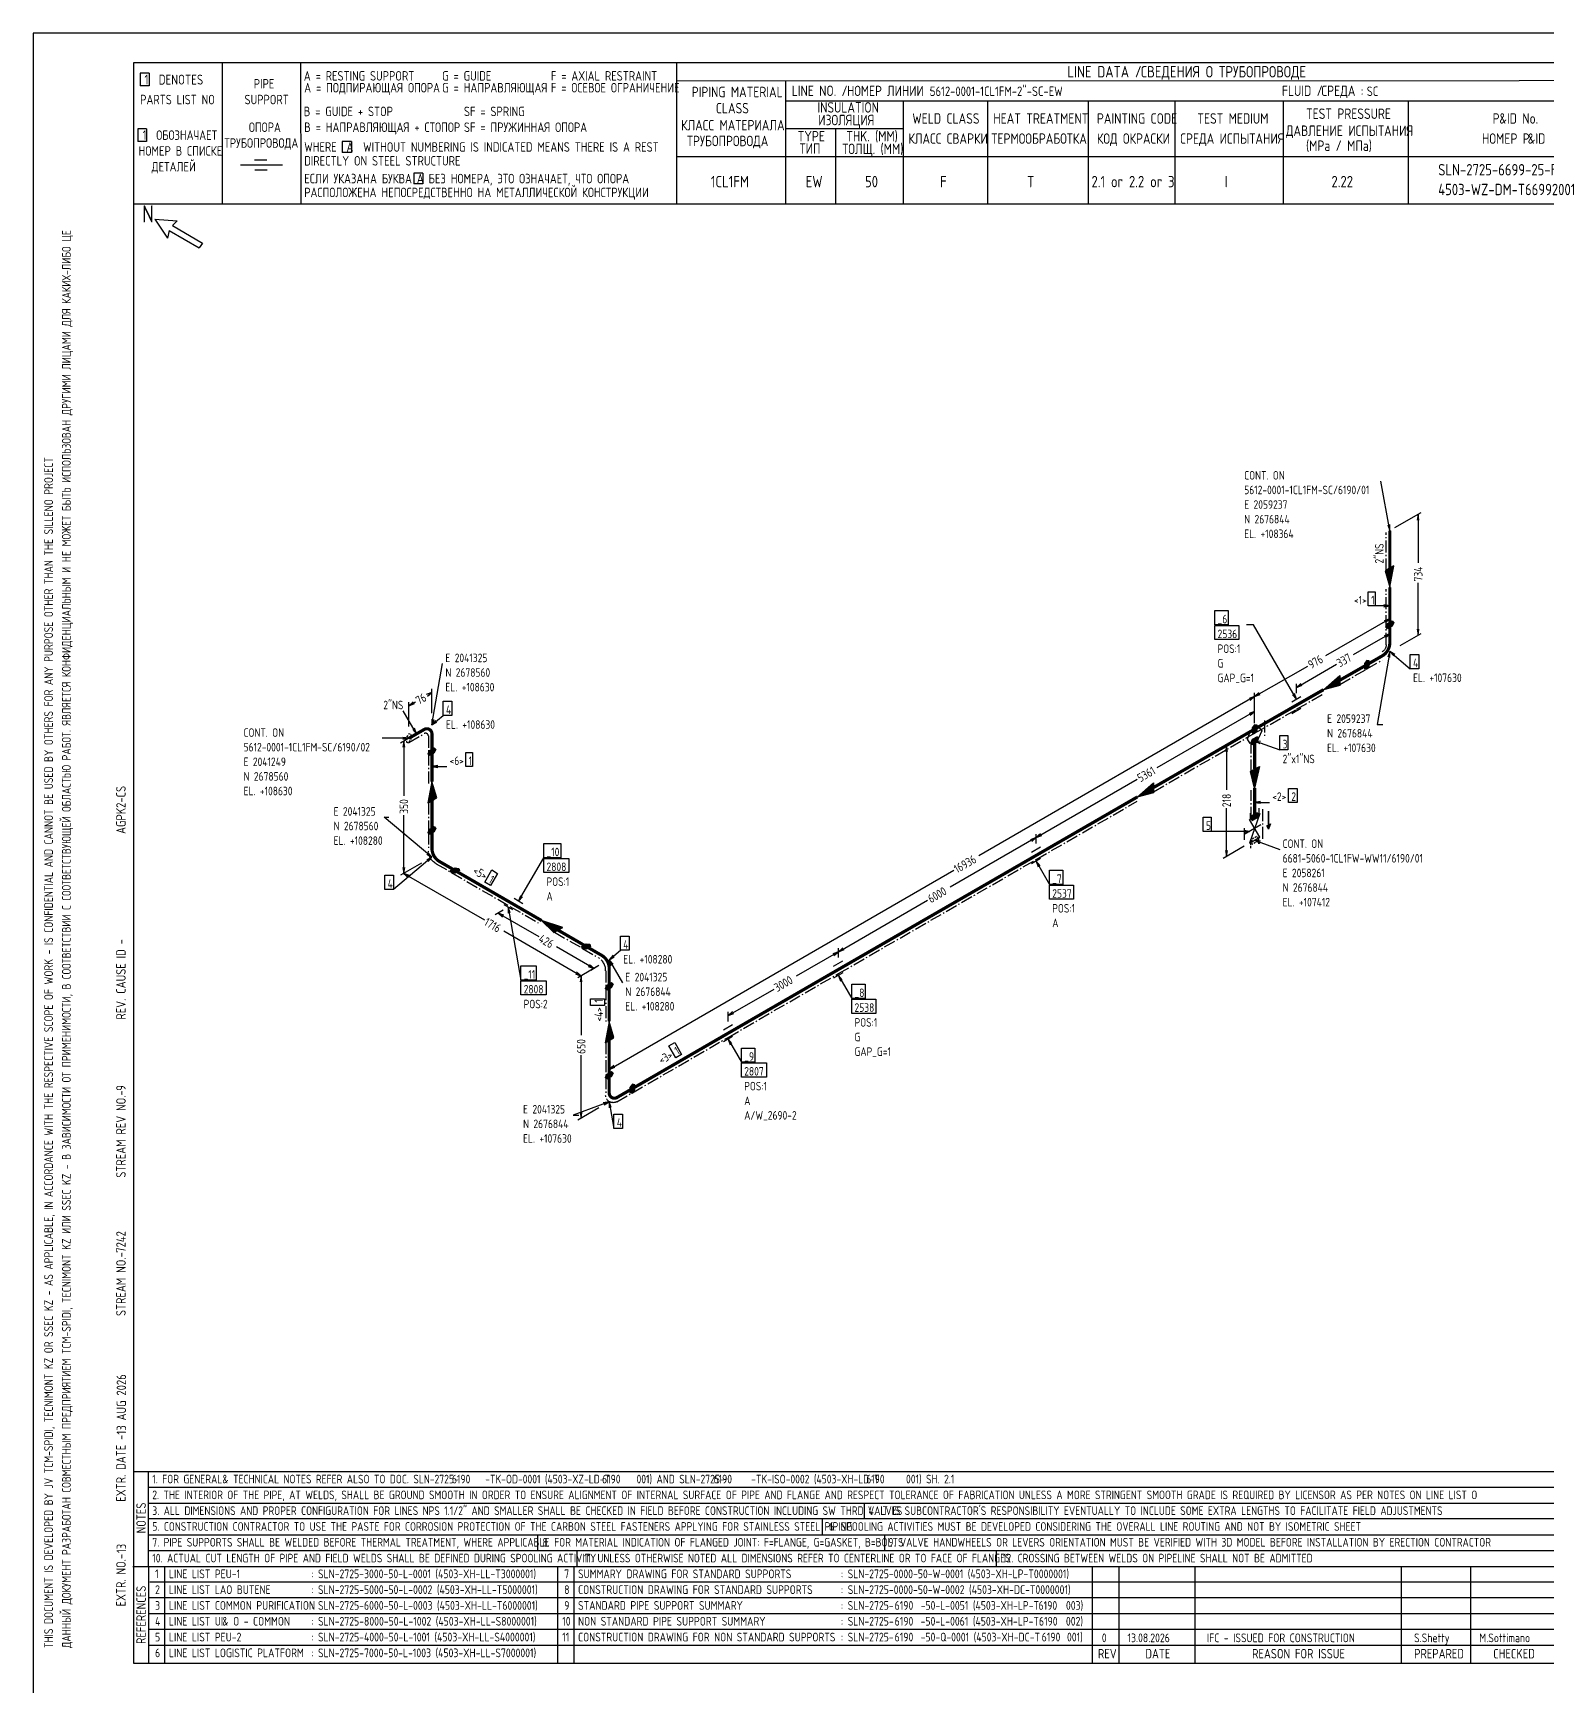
# Model space of a CAD drawing. Extents: x -1005 to 594, y -998 to 420.
# Drawn here: x 0 to 382.9, y 0 to 420 of the extents above; entities that cross this region are included whole.
import ezdxf

# ---------------------------------------------------------------- set-up
doc = ezdxf.new("R2010")
doc.units = 0
doc.linetypes.add('GT100', pattern=[0.8, 0.533333, -0.266667])
doc.linetypes.add('GT111', pattern=[4.5, 3, -0.6, 0.3, -0.6])
doc.styles.add('TTFN17', font='GOST type A')

msp = doc.modelspace()

# ---------------------------------------------------------------- linework, layer by layer
at = {"layer": 'GT_1', "flags": 128}
for points in [[(0, 420), (0, 0)], [(594, 420), (0, 420)], [(589.1, 412.5), (25.4, 412.5)], [(25.4, 412.5), (25.4, 7.5)], [(47.8, 412.5), (47.8, 376.7)], [(67.6, 412.5), (67.7, 376.7)], [(162.7, 412.5), (162.7, 376.7)], [(29.3, 409.9), (27.1, 409.9)], [(27.1, 409.9), (27.1, 406.7)], [(29.3, 409.9), (29.3, 406.7)], [(589.1, 408), (162.7, 407.9)], [(190.3, 407.8), (190.3, 376.7)], [(29.3, 406.7), (27.1, 406.7)], [(190.3, 402.9), (402.7, 402.9)], [(220.1, 402.9), (220.1, 376.7)], [(241.4, 402.9), (241.4, 376.8)], [(266.9, 402.9), (266.9, 376.7)], [(288.8, 402.9), (288.8, 376.7)], [(316.2, 402.9), (316.2, 376.7)], [(347.8, 402.9), (347.8, 376.8)], [(28.7, 395.8), (26.5, 395.8)], [(26.5, 395.8), (26.5, 392.6)], [(28.7, 395.8), (28.7, 392.6)], [(219.9, 395.8), (190.3, 395.8)], [(203, 395.8), (203, 376.7)], [(28.7, 392.6), (26.5, 392.6)], [(80.5, 392.6), (78.2, 392.6)], [(78.2, 392.6), (78.2, 389.8)], [(80.5, 392.6), (80.5, 389.8)], [(63.1, 386.6), (52.4, 386.6)], [(59.1, 387.9), (56, 387.9)], [(80.5, 389.8), (78.2, 389.8)], [(230.2, 388.7), (162.7, 388.7)], [(402.7, 388.7), (226.9, 388.7)], [(59.2, 385.3), (56.1, 385.3)], [(98.6, 384.6), (96.3, 384.6)], [(96.3, 384.6), (96.3, 381.9)], [(98.6, 384.6), (98.6, 381.9)], [(98.6, 381.9), (96.3, 381.9)], [(402.7, 376.7), (25.4, 376.7)], [(30.8, 372.9), (34, 368.1)], [(30.8, 372.9), (36.4, 372.5)], [(34.4, 370.1), (34, 368.1)], [(34.4, 370.1), (42, 365.7)], [(36.4, 372.5), (35.2, 371.3)], [(35.2, 371.3), (42.8, 366.9)], [(42.8, 366.9), (42, 365.7)], [(343.2, 294.125), (340.95, 306.65)], [(344.475, 294.875), (351.15, 298.7)], [(350.55, 296.75), (350.325, 298.25), (350.1, 296.75)], [(350.325, 298.25), (350.325, 285.95)], [(342.675, 295.55), (343.2, 294.125), (343.2, 295.625)], [(343.2, 284.6), (342, 283.925), (343.2, 279.8), (344.25, 285.2), (342.15, 284), (343.2, 280.25), (344.175, 285.125), (342.3, 284.075), (343.2, 280.775), (344.025, 285.05), (342.45, 284.15), (343.2, 281.225), (343.875, 284.975), (342.6, 284.3), (343.2, 281.675), (343.725, 284.9), (342.75, 284.375), (343.2, 282.125), (343.575, 284.825), (342.9, 284.45), (343.2, 282.575), (343.425, 284.75), (343.05, 284.525), (343.2, 283.025), (343.275, 284.675), (343.2, 284.6), (343.2, 279.8)], [(337.725, 278.6), (339.45, 278.6), (339.45, 275.075), (337.725, 275.075), (337.725, 278.6)], [(350.325, 267.65), (350.325, 280.925)], [(298.95, 273.875), (302.325, 273.875), (302.325, 270.275), (298.95, 270.275), (298.95, 273.875)], [(343.2, 275.075), (339.45, 275.075)], [(341.7, 274.85), (343.2, 275.075), (341.7, 275.3)], [(298.95, 270.125), (305.025, 270.125), (305.025, 266.525), (298.95, 266.525), (298.95, 270.125)], [(319.575, 251.45), (308.7, 270.275), (306.9, 270.275)], [(343.2, 271.775), (326.925, 262.4)], [(342.075, 270.8), (343.2, 271.775), (341.775, 271.25)], [(342.6, 269.3), (342.225, 269.75), (342.6, 270.575), (343.8, 271.25), (344.175, 270.8), (343.8, 269.975), (342.6, 269.3)], [(342.248, 269.8), (343.489, 269.8)], [(342.339, 270), (343.811, 270)], [(342.35, 269.6), (343.133, 269.6)], [(342.43, 270.2), (343.902, 270.2)], [(342.52, 270.4), (343.993, 270.4)], [(342.644, 270.6), (344.084, 270.6)], [(343, 270.8), (344.175, 270.8)], [(343.2, 266.525), (343.2, 272.675)], [(343.2, 266.525), (343.2, 268.925)], [(343.356, 271), (344.008, 271)], [(350.1, 269.15), (350.325, 267.65), (350.55, 269.15)], [(343.2, 268.025), (333.9, 262.7)], [(342.075, 267.05), (343.2, 268.025), (341.775, 267.5)], [(345.825, 265.025), (351.15, 268.1)], [(100.875, 244.925), (103.575, 260.45)], [(336.75, 259.175), (337.35, 259.025), (337.95, 259.85), (337.95, 261.125), (337.35, 261.275), (336.75, 260.45), (336.75, 259.175)], [(336.859, 260.6), (337.95, 260.6)], [(337.005, 260.8), (337.95, 260.8)], [(337.15, 261), (337.95, 261)], [(343.2, 263.525), (339.975, 245.075), (341.4, 245.075)], [(343.2, 262.025), (343.2, 263.525), (342.675, 262.1)], [(344.475, 262.775), (343.2, 263.525), (344.175, 262.4)], [(343.2, 263.525), (348.375, 259.175)], [(348.375, 262.775), (350.55, 262.775), (350.55, 259.175), (348.375, 259.175), (348.375, 262.775)], [(309, 252.125), (322.425, 259.85)], [(319.575, 254.45), (329.7, 260.3)], [(330.525, 256.25), (330.525, 254.9), (326.4, 253.85), (330.525, 257.45), (330.525, 255.05), (326.775, 254.075), (330.525, 257.375), (330.525, 255.275), (327.225, 254.3), (330.525, 257.15), (330.525, 255.425), (327.6, 254.6), (330.525, 257), (330.525, 255.575), (327.975, 254.75), (330.525, 256.85), (330.525, 255.725), (328.425, 255.05), (330.525, 256.7), (330.525, 255.95), (328.725, 255.2), (330.525, 256.475), (330.525, 256.1), (329.175, 255.5), (330.525, 256.325), (330.525, 256.25), (326.4, 253.85)], [(336.75, 260.4), (337.95, 260.4)], [(336.75, 260.2), (337.95, 260.2)], [(336.75, 260), (337.95, 260)], [(336.75, 259.8), (337.914, 259.8)], [(336.75, 259.6), (337.768, 259.6)], [(336.75, 259.4), (337.623, 259.4)], [(336.75, 259.2), (337.477, 259.2)], [(99.75, 252.2), (100.875, 253.175), (99.45, 252.65)], [(100.875, 253.175), (99.975, 252.65)], [(100.875, 247.925), (100.875, 254.075)], [(309, 252.125), (239.25, 211.775)], [(307.875, 251.15), (309, 252.125), (307.575, 251.6)], [(310.125, 253.1), (309, 252.125), (310.425, 252.65)], [(309, 246.875), (309, 253.025)], [(309, 245.375), (309, 253.025)], [(318.375, 250.775), (320.7, 252.125)], [(318.6, 252.575), (319.575, 251.45), (319.05, 252.875)], [(320.7, 255.425), (319.575, 254.45), (321, 254.975)], [(319.575, 252.95), (319.575, 255.35)], [(96.975, 242.675), (93.6, 248.525)], [(96.15, 250.775), (95.025, 249.8), (96.45, 250.325)], [(95.025, 249.8), (96.75, 250.775)], [(95.025, 244.55), (95.025, 250.7)], [(103.725, 250.925), (105.9, 250.925), (105.9, 247.325), (103.725, 247.325), (103.725, 250.925)], [(309, 248.375), (284.25, 234.125)], [(307.875, 247.4), (309, 248.375), (307.575, 247.85)], [(309, 245.375), (309, 249.275)], [(320.7, 249.125), (318.375, 247.775)], [(96, 243.8), (96.975, 242.675), (96.45, 244.1)], [(100.875, 244.925), (103.725, 247.325)], [(100.875, 246.425), (100.875, 244.925), (101.4, 246.35)], [(101.85, 246.05), (100.875, 244.925), (102.15, 245.675)], [(309, 243.875), (309.975, 244.475), (310.8, 243.425), (309.975, 241.55), (307.875, 240.275), (307.2, 241.325), (307.875, 243.275), (309, 243.875)], [(308.4, 242.9), (309, 242.75), (309.6, 243.575), (309.6, 244.85), (309, 245), (308.4, 244.175), (308.4, 242.9)], [(308.4, 244), (309.6, 244)], [(308.4, 243.8), (309.6, 243.8)], [(308.418, 244.2), (309.6, 244.2)], [(308.564, 244.4), (309.6, 244.4)], [(308.709, 244.6), (309.6, 244.6)], [(308.855, 244.8), (309.6, 244.8)], [(95.025, 241.55), (88.275, 241.55)], [(98.25, 243.425), (92.925, 240.35)], [(93.525, 241.325), (95.025, 241.55), (93.525, 241.775)], [(93.975, 239.3), (93.75, 240.8), (93.525, 239.3)], [(93.75, 240.8), (93.75, 227)], [(306.375, 242.375), (301.05, 239.3)], [(302.1, 238.25), (301.875, 239.75), (301.65, 238.25)], [(301.875, 239.75), (301.875, 228.5)], [(309.6, 240.65), (309.975, 241.475), (309.6, 241.925), (308.4, 241.25), (308.025, 240.425), (308.4, 239.975), (309.6, 240.65)], [(308.046, 240.4), (309.156, 240.4)], [(308.105, 240.6), (309.511, 240.6)], [(308.195, 240.8), (309.668, 240.8)], [(308.213, 240.2), (308.8, 240.2)], [(308.286, 241), (309.759, 241)], [(308.377, 241.2), (309.85, 241.2)], [(308.4, 243.6), (309.6, 243.6)], [(308.4, 243.4), (309.473, 243.4)], [(308.4, 243.2), (309.327, 243.2)], [(308.4, 243), (309.182, 243)], [(308.667, 241.4), (309.941, 241.4)], [(310.5, 240.725), (309, 240.95), (310.275, 240.2)], [(309, 240.95), (315.375, 238.625)], [(309.022, 241.6), (309.871, 241.6)], [(315.375, 242.225), (317.4, 242.225), (317.4, 238.625), (315.375, 238.625), (315.375, 242.225)], [(101.475, 239.15), (101.85, 238.7), (101.475, 237.875), (100.275, 237.2), (99.9, 237.65), (100.275, 238.475), (101.475, 239.15)], [(99.942, 237.6), (100.986, 237.6)], [(99.968, 237.8), (101.342, 237.8)], [(100.059, 238), (101.532, 238)], [(100.108, 237.4), (100.631, 237.4)], [(100.15, 238.2), (101.623, 238.2)], [(100.241, 238.4), (101.714, 238.4)], [(100.497, 238.6), (101.805, 238.6)], [(100.853, 238.8), (101.767, 238.8)], [(109.425, 237.95), (111.15, 237.95), (111.15, 234.425), (109.425, 234.425), (109.425, 237.95)], [(102.375, 234.65), (100.875, 234.425), (102.375, 234.2)], [(100.875, 234.425), (104.625, 234.425)], [(253.725, 216.425), (279.3, 231.2)], [(309, 233.75), (310.2, 234.425), (309, 228.95), (307.95, 233.15), (310.05, 234.35), (309, 229.4), (308.025, 233.225), (309.9, 234.275), (309, 229.925), (308.175, 233.3), (309.75, 234.2), (309, 230.375), (308.325, 233.375), (309.6, 234.05), (309, 230.825), (308.475, 233.45), (309.45, 233.975), (309, 231.275), (308.625, 233.525), (309.3, 233.9), (309, 231.725), (308.775, 233.6), (309.15, 233.825), (309, 232.175), (308.925, 233.675), (309, 233.75), (309, 228.95)], [(100.875, 225.8), (102.075, 226.475), (100.875, 230.6), (99.825, 225.2), (101.925, 226.4), (100.875, 230.15), (99.9, 225.275), (101.775, 226.325), (100.875, 229.625), (100.05, 225.35), (101.625, 226.25), (100.875, 229.175), (100.2, 225.425), (101.475, 226.1), (100.875, 228.725), (100.35, 225.5), (101.325, 226.025), (100.875, 228.275), (100.5, 225.575), (101.175, 225.95), (100.875, 227.825), (100.65, 225.65), (101.025, 225.875), (100.875, 227.375), (100.8, 225.725), (100.875, 225.8), (100.875, 230.6)], [(283.425, 229.1), (283.425, 227.75), (279.3, 226.7), (283.425, 230.3), (283.425, 227.9), (279.675, 226.925), (283.425, 230.225), (283.425, 228.125), (280.125, 227.15), (283.425, 230), (283.425, 228.275), (280.5, 227.45), (283.425, 229.85), (283.425, 228.425), (280.875, 227.6), (283.425, 229.7), (283.425, 228.575), (281.325, 227.9), (283.425, 229.55), (283.425, 228.8), (281.625, 228.05), (283.425, 229.325), (283.425, 228.95), (282.075, 228.35), (283.425, 229.175), (283.425, 229.1), (279.3, 226.7)], [(317.55, 228.875), (319.725, 228.875), (319.725, 225.35), (317.55, 225.35), (317.55, 228.875)], [(301.875, 211.625), (301.875, 223.85)], [(310.05, 223.85), (310.05, 222.35), (307.95, 221.15), (307.95, 222.65)], [(309.6, 221.45), (309.975, 222.275), (309.6, 222.725), (308.4, 222.05), (308.025, 221.225), (308.4, 220.775), (309.6, 221.45)], [(310.5, 225.575), (309, 225.35), (310.5, 225.125)], [(309, 225.35), (312.75, 225.35)], [(312.525, 223.1), (312.525, 218.525), (312.075, 219.425), (312.975, 219.95), (312.525, 218.525), (312.525, 223.1)], [(100.875, 211.475), (88.8, 221.6), (89.925, 221.6)], [(93.75, 207.35), (93.75, 222.125)], [(101.475, 219.2), (101.85, 218.75), (101.475, 217.925), (100.275, 217.25), (99.9, 217.7), (100.275, 218.525), (101.475, 219.2)], [(100.218, 218.4), (101.691, 218.4)], [(100.408, 218.6), (101.782, 218.6)], [(100.764, 218.8), (101.808, 218.8)], [(101.119, 219), (101.642, 219)], [(295.95, 221.6), (297.975, 221.6), (297.975, 218), (295.95, 218), (295.95, 221.6)], [(310.575, 219.65), (306.375, 217.25)], [(306.375, 218.825), (306.375, 215.825)], [(309, 221.75), (310.275, 222.5), (307.725, 215), (310.275, 216.5), (307.725, 221), (309, 221.75)], [(308.046, 221.2), (309.156, 221.2)], [(308.105, 221.4), (309.511, 221.4)], [(308.195, 221.6), (309.668, 221.6)], [(308.213, 221), (308.8, 221)], [(308.286, 221.8), (309.759, 221.8)], [(308.377, 222), (309.85, 222)], [(308.667, 222.2), (309.941, 222.2)], [(309.022, 222.4), (309.871, 222.4)], [(99.945, 217.8), (101.253, 217.8)], [(99.983, 217.6), (100.897, 217.6)], [(100.036, 218), (101.509, 218)], [(100.127, 218.2), (101.6, 218.2)], [(129.15, 214.925), (133.5, 214.925), (133.5, 211.325), (129.15, 211.325), (129.15, 214.925)], [(253.725, 216.425), (231.975, 203.9)], [(252.6, 215.45), (253.725, 216.425), (252.3, 215.9)], [(254.85, 217.4), (253.725, 216.425), (255.15, 216.95)], [(253.725, 214.925), (253.725, 217.325)], [(253.725, 214.925), (253.725, 217.325)], [(307.725, 218), (297.975, 218)], [(306.375, 214.25), (301.05, 211.175)], [(306.225, 217.775), (307.725, 218), (306.225, 218.225)], [(310.5, 215.525), (309, 215.75), (310.275, 215)], [(309, 215.75), (315.375, 213.425)], [(100.875, 211.475), (91.125, 203.3)], [(99.6, 212.225), (100.875, 211.475), (99.9, 212.6)], [(99.9, 210.35), (100.875, 211.475), (99.6, 210.725)], [(122.775, 200.3), (129.15, 211.325)], [(129.15, 211.175), (135.525, 211.175), (135.525, 207.575), (129.15, 207.575), (129.15, 211.175)], [(252.525, 212.75), (254.85, 214.1)], [(254.85, 211.1), (252.525, 209.75)], [(254.7, 209.3), (253.725, 210.425), (254.25, 209)], [(253.725, 210.425), (257.1, 204.575)], [(301.65, 213.125), (301.875, 211.625), (302.1, 213.125)], [(88.95, 206.9), (91.125, 206.9), (91.125, 203.3), (88.95, 203.3), (88.95, 206.9)], [(98.25, 209.975), (92.925, 206.9)], [(98.25, 209.975), (92.925, 206.9)], [(93.525, 208.85), (93.75, 207.35), (93.975, 208.85)], [(95.175, 206.825), (93.75, 207.35), (94.875, 206.375)], [(93.75, 207.35), (114.15, 195.575)], [(106.725, 208.775), (107.7, 208.625), (107.85, 208.1), (106.725, 207.425), (105.75, 207.575), (105.6, 208.1), (106.725, 208.775)], [(105.629, 208), (107.683, 208)], [(105.686, 207.8), (107.35, 207.8)], [(105.743, 207.6), (107.017, 207.6)], [(105.767, 208.2), (107.821, 208.2)], [(106.1, 208.4), (107.764, 208.4)], [(106.433, 208.6), (107.707, 208.6)], [(116.025, 208.25), (117.45, 207.35), (115.725, 204.275), (114.225, 205.175), (116.025, 208.25)], [(145.725, 157.775), (232.875, 208.175)], [(257.1, 208.175), (260.475, 208.175), (260.475, 204.575), (257.1, 204.575), (257.1, 208.175)], [(123.3, 201.725), (122.775, 200.3), (123.75, 201.425)], [(257.1, 204.425), (263.175, 204.425), (263.175, 200.825), (257.1, 200.825), (257.1, 204.425)], [(118.875, 198.05), (116.85, 196.85)], [(119.025, 199.475), (121.275, 198.2)], [(119.025, 199.475), (121.275, 198.2)], [(120.675, 197.375), (120.15, 198.8), (120.15, 197.3)], [(120.15, 198.8), (123.375, 180.35)], [(123.9, 199.7), (121.65, 200.975)], [(123.9, 199.7), (121.65, 200.975)], [(203.7, 187.55), (226.275, 200.6)], [(119.025, 196.775), (117.6, 197.3), (118.725, 196.325)], [(117.6, 197.3), (127.875, 191.375)], [(132.75, 193.025), (133.95, 193.7), (128.625, 195.425), (131.7, 192.425), (133.8, 193.625), (129, 195.2), (131.775, 192.5), (133.65, 193.55), (129.45, 194.975), (131.925, 192.575), (133.5, 193.475), (129.825, 194.675), (132.075, 192.65), (133.35, 193.325), (130.2, 194.525), (132.225, 192.725), (133.2, 193.25), (130.65, 194.225), (132.375, 192.8), (133.05, 193.175), (130.95, 194.075), (132.525, 192.875), (132.9, 193.1), (131.4, 193.775), (132.675, 192.95), (132.75, 193.025), (128.625, 195.425)], [(138.6, 181.4), (119.025, 192.725)], [(139.875, 189.575), (140.85, 189.425), (141, 188.9), (139.875, 188.225), (138.9, 188.375), (138.75, 188.9), (139.875, 189.575)], [(138.917, 189), (140.971, 189)], [(139.25, 189.2), (140.914, 189.2)], [(139.583, 189.4), (140.857, 189.4)], [(148.575, 191.525), (150.75, 191.525), (150.75, 187.925), (148.575, 187.925), (148.575, 191.525)], [(141.825, 183.275), (132.375, 188.75)], [(138.779, 188.8), (140.833, 188.8)], [(138.836, 188.6), (140.5, 188.6)], [(138.893, 188.4), (140.167, 188.4)], [(145.725, 185.525), (148.575, 187.925)], [(146.7, 186.65), (145.725, 185.525), (147, 186.275)], [(146.7, 184.4), (145.725, 185.525), (146.25, 184.1)], [(145.725, 185.525), (149.1, 179.675)], [(203.7, 187.55), (192.975, 181.325)], [(202.575, 186.575), (203.7, 187.55), (202.275, 187.025)], [(202.5, 183.875), (204.825, 185.225)], [(204.825, 188.525), (203.7, 187.55), (205.125, 188.075)], [(203.7, 186.05), (203.7, 188.45)], [(203.7, 186.05), (203.7, 188.45)], [(123.375, 183.95), (127.275, 183.95), (127.275, 180.35), (123.375, 180.35), (123.375, 183.95)], [(137.175, 181.925), (138.6, 181.4), (137.475, 182.375)], [(143.1, 184.025), (137.775, 180.95)], [(143.1, 184.025), (137.775, 180.95)], [(138.825, 179.9), (138.6, 181.4), (138.375, 179.9)], [(138.6, 181.4), (138.6, 166.4)], [(140.4, 183.8), (141.825, 183.275), (140.7, 184.25)], [(143.1, 184.025), (141.075, 182.825)], [(204.825, 182.225), (202.5, 180.875)], [(204.675, 180.425), (203.7, 181.55), (204.225, 180.125)], [(203.7, 181.55), (207.075, 175.7)], [(123.375, 180.2), (129.75, 180.2), (129.75, 176.6), (123.375, 176.6), (123.375, 180.2)], [(146.325, 179.75), (146.7, 179.3), (146.325, 178.475), (145.125, 177.8), (144.75, 178.25), (145.125, 179.075), (146.325, 179.75)], [(144.792, 178.2), (145.836, 178.2)], [(144.818, 178.4), (146.192, 178.4)], [(144.909, 178.6), (146.382, 178.6)], [(144.958, 178), (145.481, 178)], [(145, 178.8), (146.473, 178.8)], [(145.091, 179), (146.564, 179)], [(145.347, 179.2), (146.655, 179.2)], [(145.703, 179.4), (146.617, 179.4)], [(175.8, 171.425), (187.425, 178.1)], [(207.075, 179.3), (210.45, 179.3), (210.45, 175.7), (207.075, 175.7), (207.075, 179.3)], [(141, 173.975), (141, 175.625), (144.525, 175.625), (144.525, 173.975), (141, 173.975)], [(176.925, 172.4), (175.8, 171.425), (177.225, 171.95)], [(175.8, 169.925), (175.8, 172.325)], [(207.075, 175.55), (213.15, 175.55), (213.15, 171.95), (207.075, 171.95), (207.075, 175.55)], [(145.725, 165.125), (146.925, 165.8), (145.725, 169.925), (144.675, 164.525), (146.775, 165.725), (145.725, 169.475), (144.75, 164.6), (146.625, 165.65), (145.725, 168.95), (144.9, 164.675), (146.475, 165.575), (145.725, 168.5), (145.05, 164.75), (146.325, 165.425), (145.725, 168.05), (145.2, 164.825), (146.175, 165.35), (145.725, 167.6), (145.35, 164.9), (146.025, 165.275), (145.725, 167.15), (145.5, 164.975), (145.875, 165.2), (145.725, 166.7), (145.65, 165.05), (145.725, 165.125), (145.725, 169.925)], [(174.6, 167.75), (176.925, 169.1)], [(160.8, 163.7), (162.3, 164.6), (164.025, 161.525), (162.6, 160.7), (160.8, 163.7)], [(176.925, 166.1), (174.6, 164.75)], [(176.775, 164.3), (175.8, 165.425), (176.325, 164)], [(175.8, 165.425), (179.175, 159.575)], [(138.6, 145.4), (138.6, 161.375)], [(179.175, 163.175), (182.55, 163.175), (182.55, 159.575), (179.175, 159.575), (179.175, 163.175)], [(146.325, 157.25), (146.7, 156.8), (146.325, 155.975), (145.125, 155.3), (144.75, 155.75), (145.125, 156.575), (146.325, 157.25)], [(144.773, 155.8), (146.014, 155.8)], [(144.864, 156), (146.336, 156)], [(144.875, 155.6), (145.658, 155.6)], [(144.955, 156.2), (146.427, 156.2)], [(145.045, 156.4), (146.518, 156.4)], [(145.169, 156.6), (146.609, 156.6)], [(145.525, 156.8), (146.7, 156.8)], [(146.85, 158.75), (145.725, 157.775), (147.15, 158.3)], [(145.725, 152.525), (145.725, 158.675)], [(145.881, 157), (146.533, 157)], [(179.175, 159.425), (185.55, 159.425), (185.55, 155.825), (179.175, 155.825), (179.175, 159.425)], [(150.975, 151.925), (151.575, 151.775), (152.175, 152.6), (152.175, 153.875), (151.575, 154.025), (150.975, 153.2), (150.975, 151.925)], [(150.975, 153.2), (152.175, 153.2)], [(150.975, 153), (152.175, 153)], [(150.975, 152.8), (152.175, 152.8)], [(150.975, 152.6), (152.175, 152.6)], [(150.975, 152.4), (152.03, 152.4)], [(150.975, 152.2), (151.884, 152.2)], [(150.975, 152), (151.739, 152)], [(151.12, 153.4), (152.175, 153.4)], [(151.266, 153.6), (152.175, 153.6)], [(151.411, 153.8), (152.175, 153.8)], [(145.725, 149.525), (136.575, 146.225), (138, 146.225)], [(143.1, 148.025), (137.775, 144.95)], [(144.45, 148.775), (145.725, 149.525), (144.225, 149.3)], [(146.25, 148.1), (145.725, 149.525), (145.725, 148.025)], [(145.725, 149.525), (146.925, 142.85)], [(138.375, 146.9), (138.6, 145.4), (138.825, 146.9)], [(146.925, 146.45), (149.1, 146.45), (149.1, 142.85), (146.925, 142.85), (146.925, 146.45)], [(25.3, 56), (402.7, 56)], [(29.1, 56), (29.2, 7.5)], [(29.1, 52), (402.7, 52)], [(29.1, 48), (402.7, 48)], [(210.2, 48), (210.2, 44)], [(402.7, 44), (29.1, 44)], [(199.6, 44), (199.6, 40)], [(29.2, 40), (402.7, 40)], [(127.6, 40), (127.6, 36)], [(215.4, 40), (215.4, 36)], [(29.1, 36), (402.7, 36)], [(137.5, 36), (137.5, 32)], [(243.6, 36), (243.6, 32)], [(25.2, 32), (402.7, 32)], [(33.2, 32), (33.2, 7.6)], [(132.6, 32), (132.6, 7.6)], [(136.8, 32), (136.8, 7.6)], [(267.9, 32), (267.9, 7.5)], [(274.6, 32), (274.6, 7.5)], [(293.9, 32), (293.9, 7.5)], [(346.1, 32), (346.1, 7.5)], [(363.6, 32), (363.6, 7.5)], [(402.7, 28), (29.5, 28)], [(402.7, 24), (29.1, 24)], [(402.7, 20), (29.1, 20)], [(402.7, 16), (29.1, 16)], [(402.7, 12), (29.2, 12)], [(25.4, 7.5), (589.1, 7.5)], [(0, 0), (0, 0)]]:
    msp.add_lwpolyline(points, dxfattribs=at)
at = {"layer": 'GT_1', "const_width": 0.8, "flags": 128}
for points in [[(343.2, 294.125), (343.2, 284.6)], [(343.2, 279.8), (343.2, 270.275)], [(343.2, 270.275), (343.2, 265.775)], [(337.35, 260.15), (330.525, 256.25)], [(341.25, 262.4), (337.35, 260.15)], [(326.4, 253.85), (319.575, 249.95)], [(319.575, 249.95), (309, 243.875)], [(98.925, 243.8), (95.025, 241.55)], [(309, 243.875), (283.425, 229.1)], [(100.875, 238.175), (100.875, 242.675)], [(309, 240.95), (309, 233.75)], [(100.875, 230.6), (100.875, 238.175)], [(279.3, 226.7), (253.725, 211.925)], [(309, 228.95), (309, 221.75)], [(100.875, 218.225), (100.875, 225.8)], [(100.875, 213.725), (100.875, 218.225)], [(106.725, 208.1), (102.825, 210.35)], [(253.725, 211.925), (203.7, 183.05)], [(121.5, 199.55), (106.725, 208.1)], [(128.625, 195.425), (121.5, 199.55)], [(139.875, 188.9), (132.75, 193.025)], [(143.775, 186.65), (139.875, 188.9)], [(145.725, 178.775), (145.725, 183.275)], [(203.7, 183.05), (175.8, 166.925)], [(145.725, 169.925), (145.725, 178.775)], [(145.725, 156.275), (145.725, 165.125)], [(175.8, 166.925), (151.575, 152.9)], [(145.725, 151.775), (145.725, 156.275)], [(151.575, 152.9), (147.675, 150.65)]]:
    msp.add_lwpolyline(points, dxfattribs=at)
at = {"layer": 'GT_1', "linetype": 'GT111', "flags": 128}
for points in [[(342.3, 284.075), (342.3, 293.6)], [(342.3, 269.75), (342.3, 279.275)], [(342.3, 265.25), (342.3, 269.75)], [(337.35, 259.1), (341.25, 261.35)], [(330.525, 255.2), (337.35, 259.1)], [(319.575, 248.9), (326.4, 252.8)], [(309, 242.825), (319.575, 248.9)], [(311.475, 246.05), (311.475, 241.625)], [(95.025, 240.5), (98.925, 242.75)], [(99.975, 242.15), (99.975, 237.65)], [(283.425, 228.05), (309, 242.825)], [(308.1, 233.225), (308.1, 240.425)], [(99.975, 237.65), (99.975, 230.075)], [(308.1, 221.225), (308.1, 228.425)], [(99.975, 225.275), (99.975, 217.7)], [(253.725, 210.875), (279.3, 225.65)], [(310.95, 223.625), (310.95, 216.125)], [(99.975, 217.7), (99.975, 213.2)], [(203.7, 182), (253.725, 210.875)], [(101.925, 209.825), (105.825, 207.575)], [(105.825, 207.575), (120.6, 199.025)], [(120.6, 199.025), (127.725, 194.9)], [(131.85, 192.5), (138.975, 188.375)], [(138.975, 188.375), (142.875, 186.125)], [(144.825, 182.75), (144.825, 178.25)], [(175.8, 165.875), (203.7, 182)], [(144.825, 178.25), (144.825, 169.4)], [(144.825, 164.6), (144.825, 155.75)], [(151.575, 151.85), (175.8, 165.875)], [(144.825, 155.75), (144.825, 151.25)], [(147.675, 149.6), (151.575, 151.85)]]:
    msp.add_lwpolyline(points, dxfattribs=at)
at = {"layer": 'GT_1', "const_width": 0.8, "flags": 128}
for points in [[(343.2, 265.775, -0.268116), (341.25, 262.4)], [(100.875, 242.675, 0.577571), (98.925, 243.8)], [(102.825, 210.35, -0.267786), (100.875, 213.725)], [(145.725, 183.275, 0.268126), (143.775, 186.65)], [(147.675, 150.65, -0.577127), (145.725, 151.775)]]:
    msp.add_lwpolyline(points, format="xyb", dxfattribs=at)
at = {"layer": 'GT_1', "linetype": 'GT111', "flags": 128}
for points in [[(342.291, 265.25, -0.268266), (341.25, 263.45)], [(99.966, 242.15, 0.577757), (98.925, 242.75)], [(101.916, 209.825, -0.267786), (99.966, 213.2)], [(144.816, 182.75, 0.268126), (142.866, 186.125)], [(147.675, 149.6, -0.577194), (144.816, 151.25)]]:
    msp.add_lwpolyline(points, format="xyb", dxfattribs=at)
at = {"layer": 'GT_1', "linetype": 'GT100', "flags": 128}
for points in [[(94.425, 240.575), (95.025, 240.425), (95.625, 241.25), (95.625, 242.525), (95.025, 242.675), (94.425, 241.85), (94.425, 240.575)], [(310.05, 214.85), (310.05, 216.35), (307.95, 215.15), (307.95, 213.65)], [(309.6, 215.45), (309.975, 216.275), (309.6, 216.725), (308.4, 216.05), (308.025, 215.225), (308.4, 214.775), (309.6, 215.45)]]:
    msp.add_lwpolyline(points, dxfattribs=at)

# ---------------------------------------------------------------- texts
at = {"layer": 'GT_1', "style": 'TTFN17'}
for s, height, p in [('LINE DATA /', 2.8875, (261.633, 408.8)), ('СВЕДЕНИЯ О ТРУБОПРОВОДЕ', 2.8875, (280.233, 408.8)), (' 1  DENOTES', 2.5025, (26.875, 407)), (' PIPE', 2.4062, (54.561, 406)), ('A = RESTING SUPPORT', 2.40625, (68.461, 408)), ('A = ПОДПИРАЮЩАЯ ОПОРА', 2.40625, (68.561, 405)), ('G = GUIDE', 2.4062, (103.461, 408)), ('G = НАПРАВЛЯЮЩАЯ', 2.40625, (103.461, 405)), ('F = AXIAL RESTRAINT', 2.40625, (130.961, 408)), ('F = ОСЕВОЕ ОГРАНИЧЕНИЕ', 2.40625, (130.961, 405)), ('PARTS LIST NO', 2.40625, (27.061, 402)), ('SUPPORT', 2.4062, (53.461, 402)), ('PIPING MATERIAL', 2.64687, (166.597, 403.8)), ('LINE NO. /', 2.6469, (191.897, 404.1)), ('НОМЕР ЛИНИИ :', 2.59875, (205.89, 404.1)), ('5612-0001-1CL1FM-2"-SC-EW', 2.40625, (226.861, 404.1)), ('FLUID /', 2.6469, (315.897, 404.1)), ('СРЕДА :', 2.6469, (325.897, 404.1)), ('SC', 2.4062, (337.361, 404.1)), ('B = GUIDE + STOP', 2.40625, (68.461, 399)), ('SF = SPRING', 2.40625, (108.961, 399)), ('CLASS', 2.6469, (172.697, 399.7)), ('INSULATION', 2.6469, (198.397, 399.9)), ('ИЗОЛЯЦИЯ', 2.6469, (198.597, 396.7)), ('WELD CLASS', 2.6469, (222.397, 397.1)), ('HEAT TREATMENT', 2.64687, (242.897, 397.1)), ('PAINTING CODE', 2.64687, (269.097, 397.1)), ('TEST MEDIUM', 2.64687, (294.497, 397.1)), ('TEST PRESSURE', 2.64687, (321.997, 398.3)), ('P', 2.647, (369.197, 397.1)), ('&ID No.', 2.6469, (370.908, 397.1)), (' 1  ОБОЗНАЧАЕТ', 2.40625, (26.461, 393)), ('ОПОРА', 2.4062, (54.561, 395)), ('B = НАПРАВЛЯЮЩАЯ + СТОПОР', 2.40625, (68.561, 395)), ('SF = ПРУЖИННАЯ ОПОРА', 2.40625, (108.961, 395)), ('КЛАСС МАТЕРИАЛА', 2.64687, (163.897, 395.4)), ('TYPE', 2.6469, (193.397, 392.6)), ('THK. (MM)', 2.6469, (205.697, 392.6)), ('ДАВЛЕНИЕ ИСПЫТАНИЯ', 2.64687, (316.897, 394)), ('НОМЕР В СПИСКЕ', 2.40625, (26.661, 389)), ('ТРУБОПРОВОДА', 2.40625, (48.361, 391)), ('WHERE  A  WITHOUT NUMBERING IS INDICATED MEANS THERE IS A REST', 2.40625, (68.561, 390)), ('ТРУБОПРОВОДА', 2.64687, (165.397, 391.4)), ('ТИП', 2.6469, (193.897, 389.5)), ('ТОЛЩ. (ММ)', 2.6469, (204.697, 389.4)), ('КЛАСС СВАРКИ', 2.64687, (221.397, 392)), ('ТЕРМООБРАБОТКА', 2.64687, (242.397, 392)), ('КОД ОКРАСКИ', 2.64687, (269.097, 392)), ('СРЕДА ИСПЫТАНИЯ', 2.64687, (290.197, 392)), ('(MPa / МПа)', 2.64687, (321.997, 390.2)), ('НОМЕР P', 2.6469, (366.497, 392)), ('&ID', 2.6469, (378.097, 392)), ('ДЕТАЛЕЙ', 2.4062, (29.961, 385)), ('DIRECTLY ON STEEL STRUCTURE', 2.40625, (68.561, 386.5)), ('SLN-2725-6699-25-F-2001', 2.8875, (355.433, 384)), ('ЕСЛИ УКАЗАНА БУКВА A БЕЗ НОМЕРА, ЭТО ОЗНАЧАЕТ, ЧТО ОПОРА', 2.40625, (68.561, 382)), ('1CL1FM', 2.8875, (171.433, 381)), ('EW', 2.8875, (195.433, 381)), ('50', 2.8875, (210.433, 381)), ('F', 2.888, (229.433, 381)), ('T', 2.888, (251.433, 381)), ('2.1 or 2.2 or 3', 2.8875, (267.733, 381)), ('I', 2.888, (301.433, 381)), ('2.22', 2.8875, (328.433, 381)), ('РАСПОЛОЖЕНА НЕПОСРЕДСТВЕННО НА МЕТАЛЛИЧЕСКОЙ КОНСТРУКЦИИ', 2.40625, (68.561, 378.5)), ('4503-WZ-DM-T66992001', 2.8875, (355.433, 379)), ('N', 4.331, (27.55, 372.1)), ('CONT. ON', 2.1656, (306.355, 307.025)), ('5612-0001-1CL1FM-SC/6190/01', 2.16562, (306.355, 303.328)), ('E 2059237', 2.1656, (306.355, 299.63)), ('N 2676844', 2.1656, (306.355, 295.933)), ('EL. +108364', 2.16562, (306.355, 292.235)), ('<1>', 2.1656, (334.108, 275.45)), ('1', 2.166, (338.466, 275.45)), ('_6', 2.1656, (299.625, 270.65)), ('2536', 2.1656, (299.625, 266.9)), ('POS:1', 2.1656, (299.625, 263.15)), ('E 2041325', 2.1656, (104.275, 260.825)), ('G', 2.166, (299.625, 259.453)), ('4', 2.166, (349.075, 259.55)), ('N 2678560', 2.1656, (104.275, 257.128)), ('GAP_G=1', 2.1656, (299.625, 255.755)), ('EL. +107630', 2.16562, (349.075, 255.8)), ('EL. +108630', 2.16562, (104.275, 253.43)), ('2"NS', 2.1656, (88.572, 248.9)), ('4', 2.166, (104.425, 247.7)), ('CONT. ON', 2.1656, (53.214, 241.925)), ('EL. +108630', 2.16562, (104.425, 243.95)), ('E 2059237', 2.1656, (327.322, 245.45)), ('N 2676844', 2.1656, (327.322, 241.753)), ('5612-0001-1CL1FM-SC/6190/02', 2.16562, (53.214, 238.228)), ('3', 2.166, (316.075, 239)), ('EL. +107630', 2.16562, (327.322, 238.055)), ('E 2041249', 2.1656, (53.214, 234.53)), ('<6>', 2.1656, (105.325, 234.8)), ('1', 2.166, (110.149, 234.8)), ('2"x1"NS', 2.1656, (316.075, 235.25)), ('N 2678560', 2.1656, (53.214, 230.833)), ('EL. +108630', 2.16562, (53.214, 227.135)), ('<2>', 2.1656, (313.45, 225.725)), ('2', 2.166, (318.274, 225.725)), ('E 2041325', 2.1656, (75.993, 221.975)), ('N 2678560', 2.1656, (75.993, 218.278)), ('5', 2.166, (296.68, 218.375)), ('EL. +108280', 2.16562, (75.993, 214.58)), ('CONT. ON', 2.1656, (316.075, 213.8)), ('_10', 2.1656, (129.85, 211.7)), ('2808', 2.1656, (129.85, 207.95)), ('6681-5060-1CL1FW-WW11/6190/01', 2.16562, (316.075, 210.103)), ('4', 2.166, (89.675, 203.675)), ('POS:1', 2.1656, (129.85, 204.2)), ('_7', 2.1656, (257.8, 204.95)), ('E 2058261', 2.1656, (316.075, 206.405)), ('A', 2.166, (129.85, 200.503)), ('2537', 2.1656, (257.8, 201.2)), ('N 2676844', 2.1656, (316.075, 202.708)), ('POS:1', 2.1656, (257.8, 197.45)), ('EL. +107412', 2.16562, (316.075, 199.01)), ('A', 2.166, (257.8, 193.753)), ('4', 2.166, (149.275, 188.3)), ('EL. +108280', 2.16562, (149.275, 184.55)), ('_11', 2.1656, (124.075, 180.725)), ('E 2041325', 2.1656, (149.8, 180.05)), ('2808', 2.1656, (124.075, 176.975)), ('N 2676844', 2.1656, (149.8, 176.353)), ('_8', 2.1656, (207.775, 176.075)), ('POS:2', 2.1656, (124.075, 173.225)), ('EL. +108280', 2.16562, (149.8, 172.655)), ('2538', 2.1656, (207.775, 172.325)), ('POS:1', 2.1656, (207.775, 168.575)), ('G', 2.166, (207.775, 164.878)), ('_9', 2.1656, (179.875, 159.95)), ('GAP_G=1', 2.1656, (207.775, 161.18)), ('2807', 2.1656, (179.875, 156.2)), ('POS:1', 2.1656, (179.875, 152.45)), ('E 2041325', 2.1656, (123.922, 146.6)), ('A', 2.166, (179.875, 148.753)), ('A/W_2690-2', 2.1656, (179.875, 145.055)), ('N 2676844', 2.1656, (123.922, 142.903)), ('4', 2.166, (147.625, 143.225)), ('EL. +107630', 2.16562, (123.922, 139.205)), ('1. FOR GENERAL', 2.18487, (30.128, 53)), ('& TECHNICAL NOTES REFER ALSO TO DOC. SLN-2725-      -TK-OD-0001 (4503-XZ-LD-T      001) AND SLN-2725-      -TK-ISO-0002 (4503-XH-LD-T      001) SH. 2.1', 2.18487, (47.868, 53)), ('6190', 2.1849, (105.928, 53)), ('6190', 2.1849, (143.928, 53)), ('6190', 2.1849, (172.128, 53)), ('6190', 2.1849, (210.728, 53)), ('2. THE INTERIOR OF THE PIPE, AT WELDS, SHALL BE GROUND SMOOTH IN ORDER TO ENSURE ALIGNMENT OF INTERNAL SURFACE OF PIPE AND FLANGE AND RESPECT TOLERANCE OF FABRICATION UNLESS A MORE STRINGENT SMOOTH GRADE IS REQUIRED BY LICENSOR AS PER NOTES ON LINE LIST O', 2.18487, (30.128, 49)), ('3. ALL DIMENSIONS AND PROPER CONFIGURATION FOR LINES NPS 1.1/2" AND SMALLER SHALL BE CHECKED IN FIELD BEFORE CONSTRUCTION INCLUDING SW THRD VALVES', 2.18487, (30.128, 45)), ("4. IT IS SUBCONTRACTOR'S RESPONSIBILITY EVENTUALLY TO INCLUDE SOME EXTRA LENGTHS TO FACILITATE FIELD ADJUSTMENTS", 2.18487, (211.328, 45)), ('5. CONSTRUCTION CONTRACTOR TO USE THE PASTE FOR CORROSION PROTECTION OF THE CARBON STEEL FASTENERS APPLYING FOR STAINLESS STEEL PIPING', 2.18487, (30.128, 41)), ('6. SPOOLING ACTIVITIES MUST BE DEVELOPED CONSIDERING THE OVERALL LINE ROUTING AND NOT BY ISOMETRIC SHEET', 2.18487, (201.328, 41)), ('7. PIPE SUPPORTS SHALL BE WELDED BEFORE THERMAL TREATMENT, WHERE APPLICABLE', 2.18487, (30.128, 37)), ('8. FOR MATERIAL INDICATION OF FLANGED JOINT: F=FLANGE, G=GASKET, B=BOLTS', 2.18487, (128.828, 37)), ('9. VALVE HANDWHEELS OR LEVERS ORIENTATION MUST BE VERIFIED WITH 3D MODEL BEFORE INSTALLATION BY ERECTION CONTRACTOR', 2.18487, (216.328, 37)), ('10. ACTUAL CUT LENGTH OF PIPE AND FIELD WELDS SHALL BE DEFINED DURING SPOOLING ACTIVITY', 2.18487, (30.128, 33)), ('11. UNLESS OTHERWISE NOTED ALL DIMENSIONS REFER TO CENTERLINE OR TO FACE OF FLANGES', 2.18487, (139.328, 33)), ('12. CROSSING BETWEEN WELDS ON PIPELINE SHALL NOT BE ADMITTED', 2.18487, (245.328, 33)), ('1', 2.214, (30.832, 29)), ('LINE LIST PEU-1', 2.21375, (34.332, 29)), (': SLN-2725-3000-50-L-0001 (4503-XH-LL-T3000001)', 2.21375, (70.332, 29)), ('7', 2.214, (134.332, 29)), ('SUMMARY DRAWING FOR STANDARD SUPPORTS', 2.21375, (137.832, 29)), (': SLN-2725-0000-50-W-0001 (4503-XH-LP-T0000001)', 2.21375, (204.332, 29)), ('2', 2.214, (30.832, 25)), ('LINE LIST LAO BUTENE', 2.21375, (34.332, 25)), (': SLN-2725-5000-50-L-0002 (4503-XH-LL-T5000001)', 2.21375, (70.332, 25)), ('8', 2.214, (134.332, 25)), ('CONSTRUCTION DRAWING FOR STANDARD SUPPORTS', 2.21375, (137.832, 25)), (': SLN-2725-0000-50-W-0002 (4503-XH-DC-T0000001)', 2.21375, (204.332, 25)), ('3', 2.214, (30.832, 21)), ('LINE LIST COMMON PURIFICATION', 2.21375, (34.332, 21)), (': SLN-2725-6000-50-L-0003 (4503-XH-LL-T6000001)', 2.21375, (70.332, 21)), ('9', 2.214, (134.332, 21)), ('STANDARD PIPE SUPPORT SUMMARY', 2.21375, (137.832, 21)), (': SLN-2725-      -50-L-0051 (4503-XH-LP-T      003)', 2.21375, (204.332, 21)), ('6190', 2.2138, (217.932, 21)), ('6190', 2.2138, (254.332, 21)), ('4', 2.214, (30.832, 17)), ('LINE LIST UI', 2.21375, (34.332, 17)), ('& O - COMMON', 2.21375, (47.849, 17)), (': SLN-2725-8000-50-L-1002 (4503-XH-LL-S8000001)', 2.21375, (70.332, 17)), ('10', 2.2138, (133.832, 17)), ('NON STANDARD PIPE SUPPORT SUMMARY', 2.21375, (137.832, 17)), (': SLN-2725-      -50-L-0061 (4503-XH-LP-T      002)', 2.21375, (204.332, 17)), ('6190', 2.2138, (217.932, 17)), ('6190', 2.2138, (254.432, 17)), ('5', 2.214, (30.832, 13)), ('LINE LIST PEU-2', 2.21375, (34.332, 13)), (': SLN-2725-4000-50-L-1001 (4503-XH-LL-S4000001)', 2.21375, (70.332, 13)), ('11', 2.2138, (133.832, 13)), ('CONSTRUCTION DRAWING FOR NON STANDARD SUPPORTS', 2.21375, (137.832, 13)), (': SLN-2725-      -50-Q-0001 (4503-XH-DC-T      001)', 2.21375, (204.332, 13)), ('6190', 2.2138, (217.932, 13)), ('6190', 2.2138, (255.132, 13)), ('0', 2.214, (270.332, 12.8)), ('13.08.2026', 2.2138, (276.832, 12.8)), ('IFC - ISSUED FOR CONSTRUCTION', 2.21375, (296.932, 12.8)), ('S.Shetty', 2.2138, (349.332, 12.8)), ('M.Sottimano', 2.21375, (365.832, 12.8)), ('6', 2.214, (30.832, 9)), ('LINE LIST LOGISTIC PLATFORM', 2.21375, (34.332, 9)), (': SLN-2725-7000-50-L-1003 (4503-XH-LL-S7000001)', 2.21375, (70.332, 9)), ('REV', 2.4062, (269.361, 8.7)), ('DATE', 2.4062, (281.361, 8.7)), ('REASON FOR ISSUE', 2.40625, (308.361, 8.7)), ('PREPARED', 2.4062, (349.361, 8.7)), ('CHECKED', 2.4062, (369.361, 8.7))]:
    msp.add_text(s, height=height, dxfattribs=at).set_placement(p)
for s, height, rotation, p in [('ДАННЫЙ ДОКУМЕНТ РАЗРАБОТАН СОВМЕСТНЫМ ПРЕДПРИЯТИЕМ TCM-SPIDI, TECNIMONT KZ ИЛИ SSEC KZ - В ЗАВИСИМОСТИ ОТ ПРИМЕНИМОСТИ, В СООТВЕТСТВИИ С СООТВЕТСТВУЮЩЕЙ ОБЛАСТЬЮ РАБОТ. ЯВЛЯЕТСЯ КОНФИДЕНЦИАЛЬНЫМ И НЕ МОЖЕТ БЫТЬ ИСПОЛЬЗОВАН ДРУГИМИ ЛИЦАМИ ДЛЯ КАКИХ-ЛИБО ЦЕ', 2.21375, 90, (9.5, 11.332)), ('THIS DOCUMENT IS DEVELOPED BY JV TCM-SPIDI, TECNIMONT KZ OR SSEC KZ - AS APPLICABLE, IN ACCORDANCE WITH THE RESPECTIVE SCOPE OF WORK - IS CONFIDENTIAL AND CANNOT BE USED BY OTHERS FOR ANY PURPOSE OTHER THAN THE SILLENO PROJECT', 2.21375, 90, (5, 11.332)), ('2"NS', 2.1656, 90, (341.625, 285.793)), ('734', 2.1656, 90, (351.47, 281.252)), ('976', 2.1656, 30, (323.306, 259.038)), ('337', 2.1656, 30, (330.547, 259.453)), ('76', 2.1656, 30, (97.581, 249.976)), ('5361', 2.1656, 30, (280.117, 230.382)), ('AGPK2-CS', 2.4062, 90, (23.4, 217.361)), ('218', 2.1656, 90, (302.98, 224.145)), ('350', 2.1656, 90, (94.855, 222.455)), ('16936', 2.1656, 30, (233.731, 207.328)), ('<5>', 2.1656, -30, (110.968, 207.437)), ('1', 2.166, -30, (115.012, 205.103)), ('6000', 2.1656, 30, (227.131, 199.776)), ('1716', 2.1656, -30, (113.853, 194.405)), ('REV. CAUSE ID -', 2.40625, 90, (23.4, 170.361)), ('426', 2.1656, -30, (127.615, 190.201)), ('3000', 2.1656, 30, (188.236, 177.314)), ('<4>', 2.1656, 90, (144.15, 169.853)), ('1', 2.166, 90, (144.15, 174.678)), ('650', 2.1656, 90, (139.705, 161.702)), ('<3>', 2.1656, 30, (158.968, 158.991)), ('1', 2.166, 30, (163.012, 161.325)), ('STREAM REV NO.-', 2.40625, 90, (23.4, 130.361)), ('9', 2.406, 90, (23.4, 152.361)), ('7242', 2.4062, 90, (23.4, 111.361)), ('STREAM NO.-', 2.40625, 90, (23.4, 95.361)), ('13 AUG 2026', 2.40625, 90, (23.5, 65.361)), ('EXTR. DATE -', 2.40625, 90, (23.4, 48.361)), ('NOTES', 2.4062, 90, (28.5, 40.361)), ('EXTR. NO.-', 2.4062, 90, (23.4, 21.861)), ('13', 2.4062, 90, (23.5, 35.361)), ('REFERENCES', 2.4062, 90, (28.5, 12.361))]:
    msp.add_text(s, height=height, rotation=rotation, dxfattribs=at).set_placement(p)

doc.saveas('drawing.dxf')
